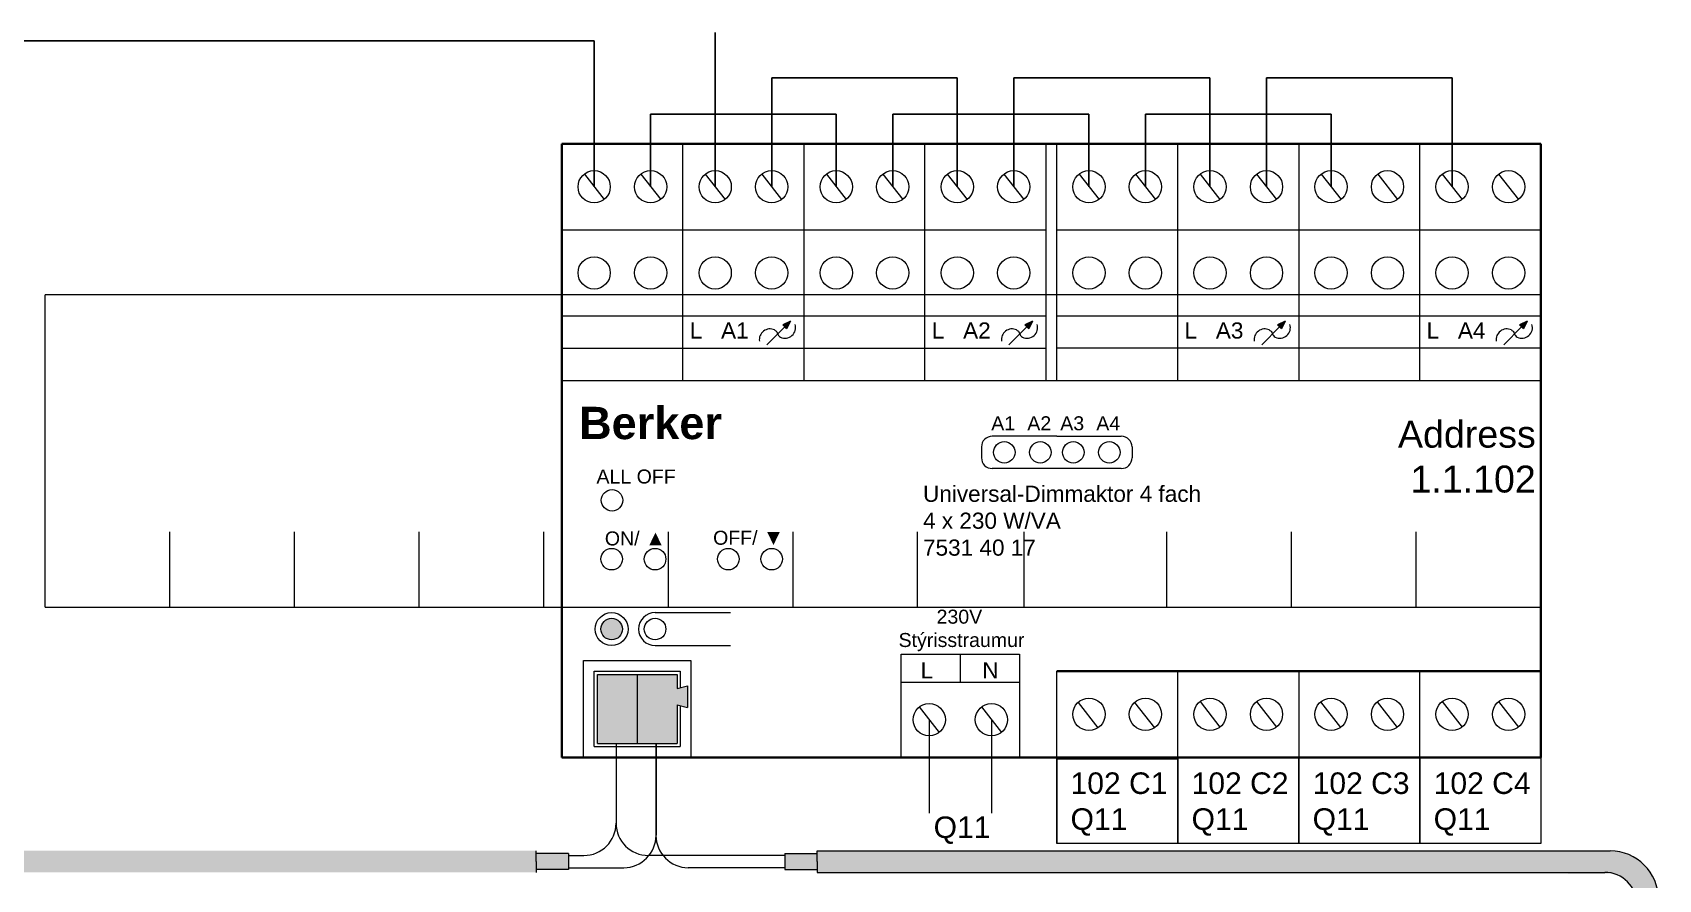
# Model space of a CAD drawing. Header units: millimetres. Extents: x 122681 to 489967, y 7796 to 82317.
# Drawn here: x 246242 to 247138, y 46287 to 46753 of the extents above; entities that cross this region are included whole.
import ezdxf

# ---------------------------------------------------------------- set-up
doc = ezdxf.new("R2010")
doc.units = ezdxf.units.MM
doc.linetypes.add('DASHED', pattern=[19.05, 12.7, -6.35])
for name, color, linetype, lineweight in [('R-635 Töfluteikning', 7, 'Continuous', 15), ('R-635 Töfluteikning dinskinna', 32, 'Continuous', 15), ('R-635 Töfluteikning þunt', 251, 'Continuous', 20), ('R-635 Töfluteikning þykkt', 7, 'Continuous', 35), ('Skygging (Hatch)', 254, 'DASHED', 20), ('Texti', 3, 'Continuous', 20)]:
    doc.layers.add(name, color=color, linetype=linetype, lineweight=lineweight)
doc.layers.add('TAKN', color=7, linetype='Continuous')
doc.styles.get("Standard").update_dxf_attribs({"font": 'arial.ttf'})

# ---------------------------------------------------------------- blocks, each defined once
blk = doc.blocks.new('Dinskinna')
at = {"layer": 'R-635 Töfluteikning dinskinna'}
for p, q in [((122058.8, 80229.08), (121919.8, 80229.08)), ((121919.8, 80200.08), (121919.8, 80229.08)), ((122058.8, 80200.08), (122058.8, 80229.08)), ((121931.38, 80200.08), (121931.38, 80207.08)), ((121942.97, 80200.08), (121942.97, 80207.08)), ((121954.55, 80200.08), (121954.55, 80207.08)), ((121966.13, 80200.08), (121966.13, 80207.08)), ((121977.72, 80200.08), (121977.72, 80207.08)), ((121989.3, 80200.08), (121989.3, 80207.08)), ((122000.88, 80200.08), (122000.88, 80207.08)), ((122010.79, 80200.08), (122010.79, 80207.08)), ((122024.05, 80200.08), (122024.05, 80207.08)), ((122035.63, 80200.08), (122035.63, 80207.08)), ((122047.22, 80200.08), (122047.22, 80207.08)), ((121919.8, 80200.08), (122058.8, 80200.08))]:
    blk.add_line(p, q, dxfattribs=at)
for p in [(122024.05, 80200.08), (122035.63, 80200.08), (122047.22, 80200.08)]:
    blk.add_point(p, dxfattribs=at)

msp = doc.modelspace()

# ---------------------------------------------------------------- hatches: boundary and pattern name
at = {"true_color": 0xc7c8ca}
h = msp.add_hatch(dxfattribs=at)
h.set_pattern_fill('ANSI31', color=9)
h.set_pattern_definition([(45, (183131.40404, 33207.39969), (-0.08838834765, 0.08838834765), [])])
h.paths.add_polyline_path([(245368.96, 46301.1), (245351.17, 46301.1), (245351.17, 46296.66), (245351.17, 46292.21), (245368.96, 46292.21)])
h.paths.add_polyline_path([(245506.07, 46296.66), (245506.07, 46301.1), (245488.28, 46301.1), (245488.28, 46292.21), (245506.07, 46292.21)])
h.paths.add_polyline_path([(246537.08, 46301.1), (246519.29, 46301.1), (246519.29, 46296.66), (246519.29, 46292.21), (246537.08, 46292.21)])
h.paths.add_polyline_path([(246674.19, 46301.1), (246656.4, 46301.1), (246656.4, 46292.21), (246674.19, 46292.21), (246674.19, 46296.66)])
h.paths.add_polyline_path([(246674.19, 45832.69), (246656.4, 45832.69), (246656.4, 45823.79), (246674.19, 45823.79), (246674.19, 45828.24)])
h.paths.add_polyline_path([(246537.08, 45832.69), (246519.29, 45832.69), (246519.29, 45828.24), (246519.29, 45823.79), (246537.08, 45823.79)])
h.paths.add_polyline_path([(245368.96, 45832.69), (245351.17, 45832.69), (245351.17, 45828.24), (245351.17, 45823.79), (245368.96, 45823.79)])
h.paths.add_polyline_path([(245506.07, 45828.24), (245506.07, 45832.69), (245488.28, 45832.69), (245488.28, 45823.79), (245506.07, 45823.79)])
at = {"layer": 'R-635 Töfluteikning'}
h = msp.add_hatch(color=256, dxfattribs=at)
h.dxf.hatch_style = 1
h.paths.add_polyline_path([(246659.4, 46594.28), (246655.16, 46592.2), (246657.32, 46590.04)])
h = msp.add_hatch(color=256, dxfattribs=at)
h.dxf.hatch_style = 1
h.paths.add_polyline_path([(246792.81, 46594.28), (246788.57, 46592.2), (246790.73, 46590.04)])
h = msp.add_hatch(color=256, dxfattribs=at)
h.dxf.hatch_style = 1
h.paths.add_polyline_path([(246932.11, 46594.28), (246927.86, 46592.2), (246930.02, 46590.04)])
h = msp.add_hatch(color=256, dxfattribs=at)
h.dxf.hatch_style = 1
h.paths.add_polyline_path([(247065.52, 46594.28), (247061.27, 46592.2), (247063.43, 46590.04)])
h = msp.add_hatch(color=3, dxfattribs=at)
h.dxf.hatch_style = 1
h.paths.add_polyline_path([(245384.85, 46361.54), (245406.79, 46361.54), (245406.79, 46399.49), (245384.85, 46399.49)])
h.paths.add_polyline_path([(246552.97, 46361.54), (246574.91, 46361.54), (246574.91, 46399.49), (246552.97, 46399.49)])
h = msp.add_hatch(color=1, dxfattribs=at)
h.dxf.hatch_style = 1
h.paths.add_polyline_path([(245428.73, 46382.8), (245434.47, 46381.37), (245434.47, 46393.23), (245428.73, 46391.81), (245428.73, 46399.49), (245406.79, 46399.49), (245406.79, 46361.54), (245428.73, 46361.54)])
h.paths.add_polyline_path([(246596.85, 46382.8), (246602.59, 46381.37), (246602.59, 46393.23), (246596.85, 46391.81), (246596.85, 46399.49), (246574.91, 46399.49), (246574.91, 46361.54), (246596.85, 46361.54)])
h = msp.add_hatch(color=3, dxfattribs=at)
h.dxf.hatch_style = 1
h.paths.add_polyline_path([(246519.29, 46302.59), (245790.72, 46302.59), (245790.72, 46296.66), (245790.72, 46290.73), (246519.29, 46290.73), (246519.29, 46296.66)])
h = msp.add_hatch(color=3, dxfattribs=at)
h.dxf.hatch_style = 1
h.paths.add_polyline_path([(246517.04, 46290.73), (246513.98, 46294.81), (246517.72, 46298.55), (246513.68, 46302.59), (246389.54, 46302.59), (246389.54, 46296.66), (246389.54, 46290.73)])
h.paths.add_polyline_path([(247125.97, 46272.94), (247125.97, 45851.96, -0.414214), (247108.18, 45834.17), (246674.19, 45834.17), (246674.19, 45828.24), (246674.19, 45822.31), (247111.15, 45822.31, 0.414214), (247137.83, 45848.99), (247137.83, 46275.9, 0.414214), (247111.15, 46302.59), (247081.74, 46302.59), (247085.78, 46298.55), (247082.04, 46294.81), (247085.1, 46290.73), (247108.18, 46290.73, -0.414214)])
h = msp.add_hatch(color=3, dxfattribs=at)
h.dxf.hatch_style = 1
h.paths.add_polyline_path([(246674.21, 46302.59), (246674.21, 46296.66), (246674.21, 46290.73), (247121.69, 46290.04), (247113.78, 46296.72), (247111.15, 46302.59)])
at = {"layer": 'Skygging (Hatch)'}
h = msp.add_hatch(color=1, dxfattribs=at)
h.dxf.hatch_style = 1
h.paths.add_polyline_path([(246566.81, 46424.7, 1), (246554.95, 46424.7, 1)])
h = msp.add_hatch(color=1, dxfattribs=at)
h.dxf.hatch_style = 1
h.paths.add_polyline_path([(246554.95, 46424.7, 1), (246566.81, 46424.7, 1)])
h = msp.add_hatch(color=1, dxfattribs=at)
h.dxf.hatch_style = 1
h.paths.add_polyline_path([(246554.95, 46424.7, 1), (246566.81, 46424.7, 1)])
h = msp.add_hatch(color=1, dxfattribs=at)
h.dxf.hatch_style = 1
h.paths.add_polyline_path([(246554.95, 46424.7, 1), (246566.81, 46424.7, 1)])
h = msp.add_hatch(color=1, dxfattribs=at)
h.dxf.hatch_style = 1
h.paths.add_polyline_path([(246554.95, 46424.7, 1), (246566.81, 46424.7, 1)])
h = msp.add_hatch(color=1, dxfattribs=at)
h.dxf.hatch_style = 1
h.paths.add_polyline_path([(246554.95, 46424.7, 1), (246566.81, 46424.7, 1)])
h = msp.add_hatch(color=1, dxfattribs=at)
h.dxf.hatch_style = 1
h.paths.add_polyline_path([(246554.95, 46424.7, 1), (246566.81, 46424.7, 1)])
h = msp.add_hatch(color=1, dxfattribs=at)
h.dxf.hatch_style = 1
h.paths.add_polyline_path([(246554.95, 46424.7, 1), (246566.81, 46424.7, 1)])
h = msp.add_hatch(color=1, dxfattribs=at)
h.dxf.hatch_style = 1
h.paths.add_polyline_path([(246554.95, 46424.7, 1), (246566.81, 46424.7, 1)])
h = msp.add_hatch(color=1, dxfattribs=at)
h.dxf.hatch_style = 1
h.paths.add_polyline_path([(246554.95, 46424.7, 1), (246566.81, 46424.7, 1)])

# ---------------------------------------------------------------- linework, layer by layer
at = {"layer": 'R-635 Töfluteikning'}
for p, q in [((246600.16, 46561.56), (246600.16, 46692.01)), ((246666.87, 46692.01), (246666.87, 46561.56)), ((246733.57, 46561.56), (246733.57, 46692.01)), ((246800.28, 46561.56), (246800.28, 46692.01)), ((246806.16, 46561.56), (246806.16, 46692.01)), ((246872.87, 46561.56), (246872.87, 46692.01)), ((246939.57, 46692.01), (246939.57, 46561.56)), ((247006.27, 46561.56), (247006.27, 46692.01)), ((246533.46, 46644.57), (246800.28, 46644.57)), ((246806.16, 46644.57), (247072.98, 46644.57)), ((246533.46, 46597.14), (246800.28, 46597.14)), ((246646.44, 46581.31), (246656.24, 46591.12)), ((246659.4, 46594.28), (246655.16, 46592.2)), ((246655.16, 46592.2), (246657.32, 46590.04)), ((246659.4, 46594.28), (246657.32, 46590.04)), ((246779.84, 46581.31), (246789.65, 46591.12)), ((246792.81, 46594.28), (246788.57, 46592.2)), ((246788.57, 46592.2), (246790.73, 46590.04)), ((246792.81, 46594.28), (246790.73, 46590.04)), ((246806.16, 46597.14), (247072.98, 46597.14)), ((246919.14, 46581.31), (246928.94, 46591.12)), ((246932.11, 46594.28), (246927.86, 46592.2)), ((246927.86, 46592.2), (246930.02, 46590.04)), ((246932.11, 46594.28), (246930.02, 46590.04)), ((247052.55, 46581.31), (247062.35, 46591.12)), ((247065.52, 46594.28), (247061.27, 46592.2)), ((247061.27, 46592.2), (247063.43, 46590.04)), ((247065.52, 46594.28), (247063.43, 46590.04)), ((246533.46, 46579.35), (246800.28, 46579.35)), ((247072.98, 46579.35), (246806.16, 46579.35)), ((246533.46, 46561.56), (247072.98, 46561.56)), ((246806.21, 46530.91), (246770.63, 46530.91)), ((246806.21, 46530.91), (246841.78, 46530.91)), ((246764.7, 46524.98), (246764.7, 46519.05)), ((246847.71, 46524.98), (246847.71, 46519.05)), ((246841.78, 46513.13), (246770.63, 46513.13)), ((246584.82, 46433.78), (246626.32, 46433.78)), ((246584.82, 46415.62), (246626.32, 46415.62)), ((246720.44, 46395.54), (246720.44, 46410.91)), ((246720.44, 46410.91), (246785.66, 46410.91)), ((246753.05, 46410.91), (246753.05, 46395.54)), ((246785.66, 46410.91), (246785.66, 46395.54)), ((246545.32, 46354.04), (246545.32, 46407.4)), ((246545.32, 46407.4), (246604.61, 46407.4)), ((246604.61, 46407.4), (246604.61, 46354.04)), ((246553.02, 46361.74), (246553.02, 46399.69)), ((246553.02, 46399.69), (246596.9, 46399.69)), ((246574.96, 46399.69), (246574.96, 46361.74)), ((246596.9, 46399.69), (246596.9, 46392.01)), ((246596.9, 46392.01), (246602.64, 46393.44)), ((246602.64, 46393.44), (246602.64, 46381.58)), ((246720.44, 46354.04), (246720.44, 46395.54)), ((246720.44, 46395.54), (246785.66, 46395.54)), ((246785.66, 46395.54), (246785.66, 46354.04)), ((246806.16, 46354.04), (246806.16, 46401.47)), ((246872.87, 46354.04), (246872.87, 46401.47)), ((246939.57, 46401.47), (246939.57, 46354.04)), ((247006.27, 46354.04), (247006.27, 46401.47)), ((246596.9, 46383), (246596.9, 46361.74)), ((246596.9, 46383), (246602.64, 46381.58)), ((246553.02, 46361.74), (246596.9, 46361.74)), ((246806.16, 46354.04), (247072.98, 46354.04)), ((246862.4, 46353.28), (246872.87, 46353.28)), ((246872.87, 46306.6), (246872.87, 46354.04)), ((246872.87, 46354.04), (246939.57, 46354.04)), ((246939.57, 46354.04), (246939.57, 46306.6)), ((246939.57, 46306.6), (246939.57, 46354.04)), ((246939.57, 46354.04), (247006.27, 46354.04)), ((247006.27, 46354.04), (247006.27, 46306.6)), ((247006.27, 46306.6), (247006.27, 46354.04)), ((247006.27, 46354.04), (247072.98, 46354.04)), ((247072.98, 46354.04), (247072.98, 46306.6)), ((246872.87, 46306.6), (246806.16, 46306.6)), ((246939.57, 46306.6), (246872.87, 46306.6)), ((247006.27, 46306.6), (246939.57, 46306.6)), ((247072.98, 46306.6), (247006.27, 46306.6)), ((246537.08, 46301.1), (246519.29, 46301.1)), ((246537.08, 46301.1), (246537.08, 46292.21)), ((246656.4, 46301.1), (246656.4, 46292.21)), ((246656.4, 46301.1), (246674.19, 46301.1)), ((246537.08, 46292.21), (246519.29, 46292.21)), ((246656.4, 46292.21), (246674.19, 46292.21))]:
    msp.add_line(p, q, dxfattribs=at)
at = {"layer": 'R-635 Töfluteikning', "color": 36}
msp.add_line((246735.9, 46374.79), (246735.9, 46323.3), dxfattribs=at)
at = {"layer": 'R-635 Töfluteikning', "color": 5}
msp.add_line((246770.2, 46374.79), (246770.2, 46323.3), dxfattribs=at)
at = {"layer": 'R-635 Töfluteikning', "color": 3}
for p, q in [((246563.32, 46361.54), (246563.32, 46317.8)), ((246563.37, 46361.74), (246563.37, 46318.01)), ((246519.29, 46296.66), (246519.29, 46302.59)), ((246519.29, 46296.66), (246519.29, 46290.73)), ((246537.08, 46300.01), (246545.53, 46300.01)), ((246589.19, 46300.01), (246581.1, 46300.01)), ((246656.4, 46300.01), (246581.1, 46300.01)), ((246674.19, 46302.59), (247111.15, 46302.59)), ((246674.19, 46296.66), (246674.19, 46302.59)), ((246674.19, 46296.66), (246674.19, 46290.73)), ((246674.19, 46290.73), (247108.18, 46290.73))]:
    msp.add_line(p, q, dxfattribs=at)
at = {"layer": 'R-635 Töfluteikning', "color": 1}
for p, q in [((246585.32, 46361.54), (246585.32, 46311.09)), ((246585.38, 46361.74), (246585.38, 46311.29)), ((246537.08, 46293.3), (246567.54, 46293.3)), ((246656.4, 46293.3), (246603.11, 46293.3))]:
    msp.add_line(p, q, dxfattribs=at)
at = {"layer": 'R-635 Töfluteikning'}
for centre, radius in [((246551.25, 46668.29), 8.89), ((246582.37, 46668.29), 8.89), ((246617.95, 46668.29), 8.89), ((246649.08, 46668.29), 8.89), ((246684.66, 46668.29), 8.89), ((246715.78, 46668.29), 8.89), ((246751.36, 46668.29), 8.89), ((246782.49, 46668.29), 8.89), ((246823.95, 46668.29), 8.89), ((246855.08, 46668.29), 8.89), ((246890.65, 46668.29), 8.89), ((246921.78, 46668.29), 8.89), ((246957.36, 46668.29), 8.89), ((246988.49, 46668.29), 8.89), ((247024.06, 46668.29), 8.89), ((247055.19, 46668.29), 8.89), ((246551.25, 46620.86), 8.89), ((246582.37, 46620.86), 8.89), ((246617.95, 46620.86), 8.89), ((246649.08, 46620.86), 8.89), ((246684.66, 46620.86), 8.89), ((246715.78, 46620.86), 8.89), ((246751.36, 46620.86), 8.89), ((246782.49, 46620.86), 8.89), ((246823.95, 46620.86), 8.89), ((246855.08, 46620.86), 8.89), ((246890.65, 46620.86), 8.89), ((246921.78, 46620.86), 8.89), ((246957.36, 46620.86), 8.89), ((246988.49, 46620.86), 8.89), ((247024.06, 46620.86), 8.89), ((247055.19, 46620.86), 8.89), ((246777.26, 46522.02), 5.93), ((246797.12, 46522.02), 5.93), ((246815.29, 46522.02), 5.93), ((246835.15, 46522.02), 5.93), ((246561.08, 46495.61), 5.93), ((246560.88, 46463.22), 5.93), ((246584.82, 46463.22), 5.93), ((246625.16, 46463.22), 5.93), ((246649.1, 46463.22), 5.93), ((246560.88, 46424.7), 9.08), ((246560.88, 46424.7), 5.93), ((246560.88, 46424.7), 5.93), ((246584.82, 46424.7), 5.93), ((246823.95, 46377.75), 8.89), ((246855.08, 46377.75), 8.89), ((246890.65, 46377.75), 8.89), ((246921.78, 46377.75), 8.89), ((246957.36, 46377.75), 8.89), ((246988.49, 46377.75), 8.89), ((247024.06, 46377.75), 8.89), ((247055.19, 46377.75), 8.89), ((246735.9, 46374.79), 8.89), ((246770.2, 46374.79), 8.89)]:
    msp.add_circle(centre, radius, dxfattribs=at)
for centre, radius, start, end in [((246648.15, 46584.11), 5.88, 64.95071, 189.185), ((246656.38, 46590.72), 5.88, 244.95071, 17.64412), ((246781.56, 46584.11), 5.88, 64.95071, 189.185), ((246789.79, 46590.72), 5.88, 244.95071, 17.64412), ((246920.85, 46584.11), 5.88, 64.95071, 189.185), ((246929.08, 46590.72), 5.88, 244.95071, 17.64412), ((247054.26, 46584.11), 5.88, 64.95071, 189.185), ((247062.49, 46590.72), 5.88, 244.95071, 17.64412), ((246770.63, 46524.98), 5.93, 90, 180), ((246841.78, 46524.98), 5.93, 0, 90), ((246770.63, 46519.05), 5.93, 180, 270), ((246841.78, 46519.05), 5.93, 270, 0), ((246584.82, 46424.7), 9.08, 90, 270)]:
    msp.add_arc(centre, radius, start, end, dxfattribs=at)
at = {"layer": 'R-635 Töfluteikning', "color": 3}
for centre, radius, start, end in [((246545.53, 46317.8), 17.79, 270, 0), ((246581.1, 46317.8), 17.79, 180, 270), ((247111.15, 46275.9), 26.68, 0, 90), ((247108.18, 46272.94), 17.79, 0, 90)]:
    msp.add_arc(centre, radius, start, end, dxfattribs=at)
at = {"layer": 'R-635 Töfluteikning', "color": 1}
for centre, start, end in [((246567.54, 46311.09), 270, 0), ((246603.11, 46311.09), 180, 270)]:
    msp.add_arc(centre, 17.79, start, end, dxfattribs=at)
at = {"layer": 'R-635 Töfluteikning'}
for points in [[(246650.64, 46589.44), (246651.88, 46588.36), (246652.36, 46587.38), (246652.9, 46586.3), (246653.89, 46585.39)], [(246784.05, 46589.44), (246785.29, 46588.36), (246785.77, 46587.38), (246786.3, 46586.3), (246787.3, 46585.39)], [(246923.34, 46589.44), (246924.58, 46588.36), (246925.06, 46587.38), (246925.6, 46586.3), (246926.59, 46585.39)], [(247056.75, 46589.44), (247057.99, 46588.36), (247058.47, 46587.38), (247059.01, 46586.3), (247060, 46585.39)]]:
    msp.add_spline(points, degree=3, dxfattribs=at)
at = {"layer": 'R-635 Töfluteikning dinskinna'}
msp.add_line((247072.93, 46608.79), (246248.75, 46608.79), dxfattribs=at)
at = {"layer": 'R-635 Töfluteikning þunt'}
for p, q in [((246545.84, 46675.3), (246556.79, 46661.28)), ((246576.97, 46675.3), (246587.92, 46661.28)), ((246612.47, 46675.3), (246623.43, 46661.28)), ((246643.6, 46675.3), (246654.56, 46661.28)), ((246679.25, 46675.3), (246690.2, 46661.28)), ((246710.38, 46675.3), (246721.33, 46661.28)), ((246745.88, 46675.3), (246756.84, 46661.28)), ((246777.01, 46675.3), (246787.97, 46661.28)), ((246818.54, 46675.3), (246829.5, 46661.28)), ((246849.67, 46675.3), (246860.62, 46661.28)), ((246885.18, 46675.3), (246896.13, 46661.28)), ((246916.31, 46675.3), (246927.26, 46661.28)), ((246951.95, 46675.3), (246962.91, 46661.28)), ((246983.08, 46675.3), (246994.03, 46661.28)), ((247018.59, 46675.3), (247029.54, 46661.28)), ((247049.71, 46675.3), (247060.67, 46661.28)), ((246551.25, 46359.97), (246551.25, 46401.47)), ((246551.25, 46401.47), (246598.68, 46401.47)), ((246598.68, 46401.47), (246598.68, 46392.45)), ((246817.91, 46384.28), (246828.86, 46370.27)), ((246849.04, 46384.28), (246859.99, 46370.27)), ((246885.18, 46384.76), (246896.13, 46370.75)), ((246916.31, 46384.76), (246927.26, 46370.75)), ((246951.64, 46384.57), (246962.59, 46370.55)), ((246982.77, 46384.57), (246993.72, 46370.55)), ((247018.59, 46384.76), (247029.54, 46370.75)), ((247049.71, 46384.76), (247060.67, 46370.75)), ((246598.68, 46382.56), (246598.68, 46359.97)), ((246730.42, 46381.8), (246741.38, 46367.78)), ((246764.72, 46381.8), (246775.68, 46367.78)), ((246551.25, 46359.97), (246598.68, 46359.97))]:
    msp.add_line(p, q, dxfattribs=at)
at = {"layer": 'R-635 Töfluteikning þykkt'}
for p, q in [((246533.46, 46692.01), (247072.98, 46692.01)), ((246533.46, 46354.04), (246533.46, 46692.01)), ((246533.46, 46692.01), (246533.46, 46354.04)), ((247072.98, 46692.01), (247072.98, 46354.04)), ((246806.16, 46401.47), (247072.98, 46401.47)), ((247072.98, 46401.47), (247072.98, 46354.04)), ((247072.98, 46354.04), (246533.46, 46354.04))]:
    msp.add_line(p, q, dxfattribs=at)
at = {"layer": 'TAKN', "color": 36, "linetype": 'Continuous', "lineweight": 25}
for p, q in [((246617.95, 46728.29), (246617.95, 46753.29)), ((246617.95, 46668.29), (246617.95, 46728.29)), ((246751.36, 46728.29), (246649.08, 46728.29)), ((246649.08, 46668.29), (246649.08, 46728.29)), ((246751.36, 46668.29), (246751.36, 46728.29)), ((246890.65, 46728.29), (246782.49, 46728.29)), ((246782.49, 46668.29), (246782.49, 46728.29)), ((246890.65, 46668.29), (246890.65, 46728.29)), ((246921.78, 46668.29), (246921.78, 46728.29)), ((246921.78, 46728.29), (247024.06, 46728.29)), ((247024.06, 46668.29), (247024.06, 46728.29))]:
    msp.add_line(p, q, dxfattribs=at)
at = {"layer": 'TAKN', "color": 5, "linetype": 'Continuous', "lineweight": 25}
for p, q in [((245383.08, 46748.68), (246551.32, 46748.68)), ((246551.32, 46733.08), (246551.32, 46748.68)), ((246551.32, 46708.2), (246551.32, 46733.08)), ((246551.32, 46668.2), (246551.32, 46708.2)), ((246582.37, 46668.2), (246582.37, 46708.2)), ((246582.37, 46708.2), (246684.66, 46708.2)), ((246684.66, 46668.2), (246684.66, 46708.2)), ((246715.78, 46668.2), (246715.78, 46708.2)), ((246715.78, 46708.2), (246823.95, 46708.2)), ((246823.95, 46668.2), (246823.95, 46708.2)), ((246855.15, 46708.2), (246957.36, 46708.29)), ((246855.15, 46668.2), (246855.15, 46708.2)), ((246957.36, 46668.29), (246957.36, 46708.29))]:
    msp.add_line(p, q, dxfattribs=at)
at = {"layer": 'TAKN', "linetype": 'Continuous', "lineweight": 25}
for p, q in [((246806.16, 46306.6), (246806.16, 46353.28)), ((246862.4, 46353.28), (246806.16, 46353.28)), ((246872.87, 46306.6), (246872.87, 46353.28))]:
    msp.add_line(p, q, dxfattribs=at)

# ---------------------------------------------------------------- block references
at = {"layer": 'R-635 Töfluteikning', "xscale": 5.929304446978925, "yscale": 5.929304446978925, "zscale": 5.929304446978925}
msp.add_blockref('Dinskinna', (-476650.87, -429093.87), dxfattribs=at)

# ---------------------------------------------------------------- texts
at = {"layer": 'R-635 Töfluteikning', "char_height": 11.859, "attachment_point": 1}
for s, insert in [('102 C1\\PQ11', (246813.8, 46345.76)), ('102 C2\\PQ11', (246880.51, 46345.76)), ('102 C3\\PQ11', (246947.21, 46345.76)), ('102 C4\\PQ11', (247013.92, 46345.76))]:
    msp.add_mtext_dynamic_manual_height_columns(s, width=3763.7766, gutter_width=50, heights=[0], dxfattribs=dict(at, insert=insert))
at = {"layer": 'Texti', "attachment_point": 1}
for s, insert, char_height in [('L   A1', (246603.91, 46593.58), 8.894), ('L   A2', (246737.32, 46593.58), 8.894), ('L   A3', (246876.61, 46593.58), 8.894), ('L   A4', (247010.02, 46593.58), 8.894), ('{\\fArial|b1|i0|c0|p34;Berker}', (246542.92, 46547.09), 17.7879), ('A1', (246770.09, 46541.88), 7.708), ('A2', (246789.96, 46541.88), 7.708), ('A3', (246808.12, 46541.88), 7.708), ('A4', (246827.99, 46541.88), 7.708), ('ALL OFF', (246552.51, 46512.57), 7.708), ('Universal-Dimmaktor 4 fach\\P4 x 230 W/VA\\P7531 40 17', (246732.49, 46503.66), 8.894), ('ON/ {\\H1.0833x;▲}', (246557.13, 46479.11), 7.7081), ('OFF/ {\\H1.0833x;▼}', (246616.79, 46479.49), 7.7081), ('       230V\\PStýrisstraumur', (246719.01, 46435.38), 7.7081), ('L', (246731.14, 46406.47), 8.89), ('N', (246765.15, 46406.47), 8.89), ('Q11', (246738.34, 46321.49), 11.859)]:
    msp.add_mtext_dynamic_manual_height_columns(s, width=3763.7766, gutter_width=50, heights=[0], dxfattribs=dict(at, insert=insert, char_height=char_height))
at = {"layer": 'Texti', "color": 7, "insert": (247070.21, 46539.44), "char_height": 14.823, "attachment_point": 3}
msp.add_mtext_dynamic_manual_height_columns('Address\\P1.1.102', width=38.3231, gutter_width=50, heights=[0], dxfattribs=at)

doc.saveas('drawing.dxf')
